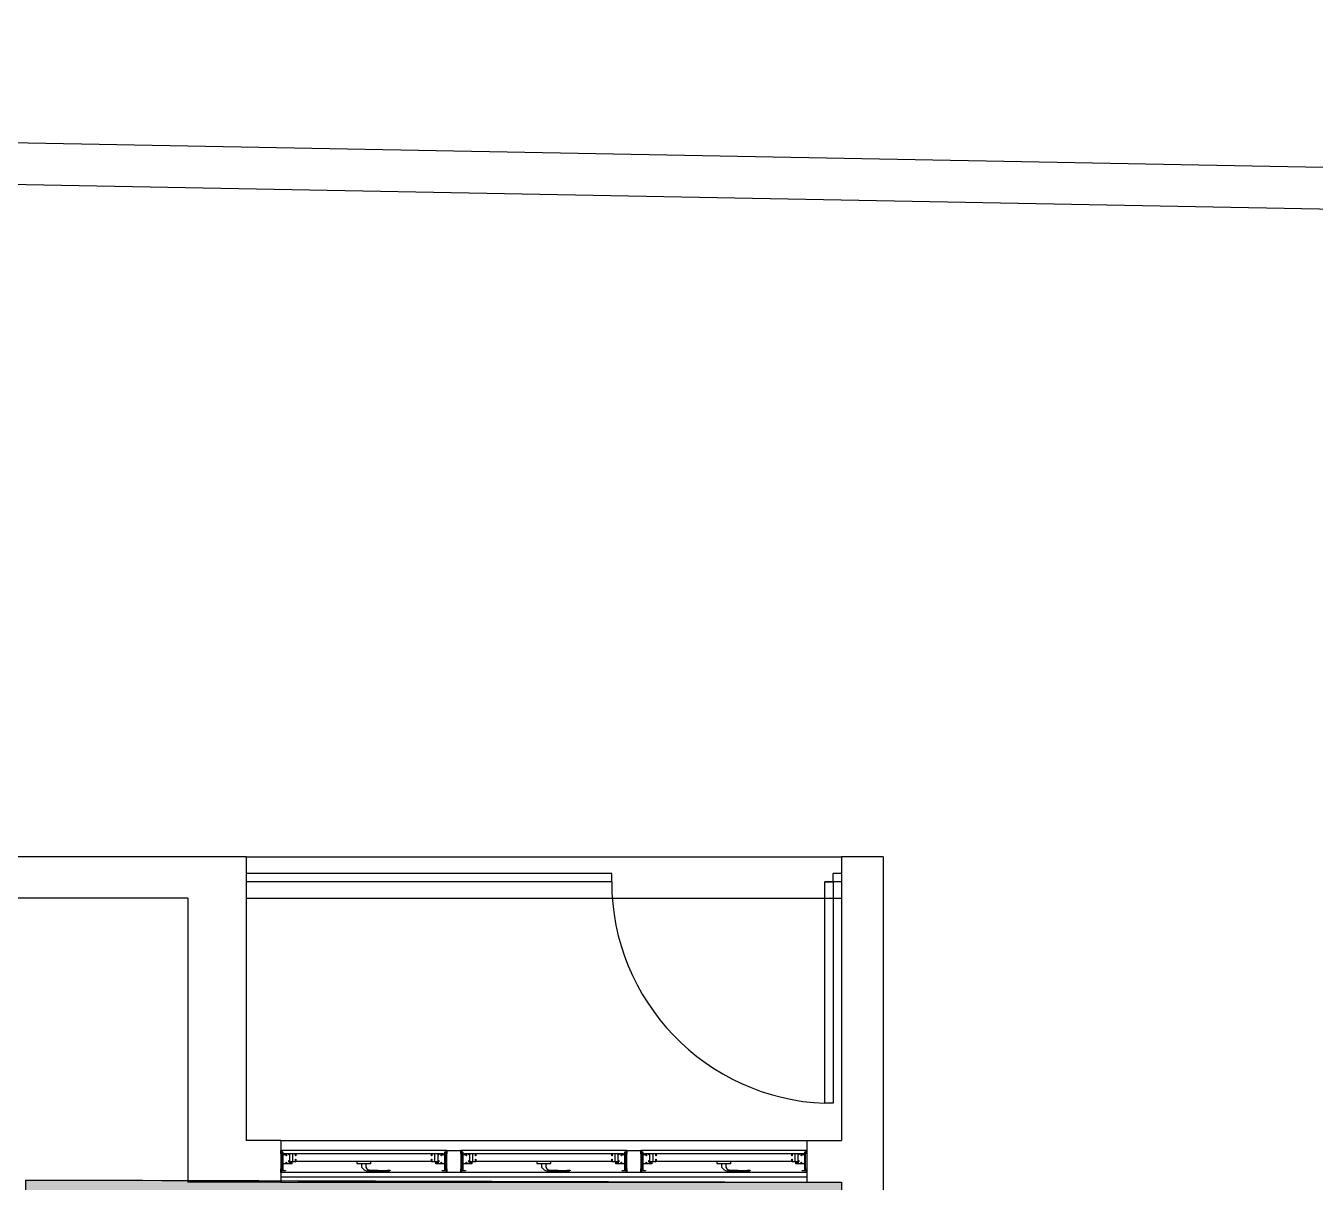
# Model space of a CAD drawing. Extents: x 100 to 738, y -85 to 470.
# Drawn here: x 634.853 to 639.508, y 465.512 to 469.687 of the extents above; entities that cross this region are included whole.
import ezdxf

# ---------------------------------------------------------------- set-up
doc = ezdxf.new("R2010")
doc.units = 0
doc.linetypes.add('HIDDEN', pattern=[0.375, 0.25, -0.125])
doc.layers.get('0').update_dxf_attribs({"linetype": 'CONTINUOUS'})
for name, color, linetype in [('A101', 1, 'CONTINUOUS'), ('A102', 2, 'CONTINUOUS'), ('ARQ-ALV', 6, 'CONTINUOUS'), ('ARQ-DIV', 3, 'CONTINUOUS'), ('ARQ-FOR', 1, 'CONTINUOUS'), ('ARQ-PIS', 1, 'CONTINUOUS'), ('ARQ-PRJ', 1, 'HIDDEN'), ('ARQ-X02', 2, 'CONTINUOUS'), ('GRF-HTC', 253, 'CONTINUOUS')]:
    doc.layers.add(name, color=color, linetype=linetype)

# ---------------------------------------------------------------- blocks, each defined once
blk = doc.blocks.new('JMA_CS060')
at = {"layer": 'A101'}
for points in [[(7.200000000000727, 16.10000000000036), (7.200000000000727, 46.90000000000054), (19.5, 46.90000000000054), (19.5, 43.20000000000073), (20.80000000000018, 43.20000000000073), (20.80000000000018, 46.90000000000054), (31.60000000000037, 46.90000000000054), (31.60000000000037, 43.40000000000054), (34.15000000000055, 43.40000000000054), (34.15000000000055, 44.40000000000054), (32.90000000000055, 44.40000000000054), (32.90000000000055, 46.90000000000054), (38.40000000000055, 46.90000000000054), (38.40000000000055, 44.40000000000054), (37.15000000000055, 44.40000000000054), (37.15000000000055, 43.40000000000054), (39.70000000000073, 43.40000000000054), (39.70000000000073, 48.20000000000073), (7.200000000000727, 48.20000000000073), (7.200000000000727, 72.40000000000055), (17.20000000000073, 72.40000000000055), (17.20000000000073, 73.70000000000071), (7.200000000000727, 73.70000000000071), (6.333974596215739, 74.20000000000071), (5.833974596215739, 73.70000000000071), (1.300000000000181, 73.70000000000071), (1.300000000000181, 78.70000000000071), (5.833974596215739, 78.70000000000071), (6.333974596215739, 78.20000000000073), (7.200000000000727, 78.70000000000071), (7.200000000000727, 80.0000000000009), (0, 80.0000000000009), (0, 67.20000000000073), (1.300000000000181, 67.20000000000073), (1.300000000000181, 72.40000000000055), (5.900000000000545, 72.40000000000055), (5.900000000000545, 7.600000000000363), (1.300000000000181, 7.600000000000363), (1.300000000000181, 12.80000000000018), (0, 12.80000000000018), (0, 9.095e-13), (7.200000000000727, 9.095e-13), (7.199999999999818, 1.300000000000181), (6.333974596215739, 1.800000000000181), (5.833974596215739, 1.300000000000181), (1.300000000000181, 1.300000000000181), (1.300000000000181, 6.300000000000181), (5.833974596215739, 6.300000000000181), (6.333974596215739, 5.800000000000181), (7.199999999999818, 6.300000000000181), (7.200000000000727, 14.80000000000018), (20.80000000000018, 14.80000000000018), (20.80000000000018, 19.80000000000018), (19.5, 19.80000000000018), (19.5, 16.10000000000036)], [(325, 47.93000000000029), (325, 46.93000000000028), (325, 40.63000000000011), (325, 39.63000000000011), (275, 39.63000000000011), (275, 40.63000000000011), (275, 46.93000000000028), (275, 47.93000000000029)], [(580.4999999999999, 46.90000000000054), (592.8000000000001, 46.90000000000054), (592.8000000000001, 16.10000000000036), (580.4999999999999, 16.10000000000036), (580.4999999999999, 19.80000000000018), (579.1999999999998, 19.80000000000018), (579.1999999999998, 14.80000000000018), (592.8000000000001, 14.80000000000018), (592.8000000000001, 6.300000000000181), (593.6660254037843, 5.800000000000181), (594.1660254037841, 6.300000000000181), (598.6999999999998, 6.300000000000181), (598.6999999999998, 1.300000000000181), (594.1660254037841, 1.300000000000181), (593.6660254037843, 1.800000000000181), (592.8000000000001, 1.300000000000181), (592.8000000000001, 0), (600, 0), (600, 12.80000000000018), (598.6999999999998, 12.80000000000018), (598.6999999999998, 7.600000000000363), (594.1000000000003, 7.600000000000363), (594.1000000000003, 72.40000000000055), (598.6999999999998, 72.40000000000055), (598.6999999999998, 67.20000000000073), (600, 67.20000000000073), (600, 80), (592.8000000000001, 80), (592.8000000000001, 78.70000000000071), (593.6660254037843, 78.20000000000073), (594.1660254037841, 78.70000000000071), (598.6999999999998, 78.70000000000071), (598.6999999999998, 73.70000000000071), (594.1660254037841, 73.70000000000071), (593.6660254037843, 74.20000000000071), (592.8000000000001, 73.70000000000071), (582.8000000000002, 73.70000000000071), (582.8000000000002, 72.40000000000055), (592.8000000000001, 72.40000000000055), (592.8000000000001, 48.20000000000073), (560.3000000000001, 48.20000000000073), (560.3000000000001, 43.40000000000054), (562.8500000000003, 43.40000000000054), (562.8500000000003, 44.40000000000054), (561.6000000000004, 44.40000000000054), (561.6000000000004, 46.90000000000054), (567.1000000000003, 46.90000000000054), (567.1000000000003, 44.40000000000054), (565.8500000000003, 44.40000000000054), (565.8500000000003, 43.40000000000054), (568.3999999999996, 43.40000000000054), (568.3999999999996, 46.90000000000054), (579.1999999999998, 46.90000000000054), (579.1999999999998, 43.20000000000073), (580.4999999999999, 43.20000000000073)], [(55, 32.13000000000102), (55, 41.13000000000101), (29, 41.13000000000101), (29, 36.13000000000102), (30.20000000000073, 36.13000000000102), (30.20000000000073, 39.93000000000029), (32.5, 39.93000000000029), (32.5, 12.32999999999992), (30.20000000000073, 12.32999999999992), (30.20000000000073, 16.13000000000102), (29, 16.13000000000102), (29, 12.32999999999992), (14.20000000000072, 12.32999999999992), (14.20000000000072, 13.93000000000029), (13, 13.93000000000029), (13, 11.13000000000102), (55, 11.13000000000102), (55, 20.13000000000102), (53.80000000000018, 20.13000000000102), (53.80000000000018, 12.32999999999992), (43, 12.32999999999992), (43, 39.93000000000029), (53.80000000000018, 39.93000000000029), (53.80000000000018, 32.13000000000011)]]:
    blk.add_lwpolyline(points, close=True, dxfattribs=at)
blk.add_lwpolyline([(307.5, 47.93000000000029), (307.5, 61.03000000000065), (311.2689688921037, 66.41264541073087, -0.2371803182761682), (319.176303371848, 70.67284214850224), (384.5, 72.53000000000065), (385.5, 71.53000000000065), (394.5, 71.53000000000065, 0.4142135623730951), (395, 72.03000000000065), (395, 72.53000000000065), (392, 75.53000000000065), (313.2132034355964, 75.53000000000065, 0.1989123673796588), (302.6066017177982, 71.13660171779883), (293.0857864376267, 61.61578643762732, 0.1989123673796604), (292.5, 60.20157287525399), (292.5, 47.93000000000029)], format="xyb", dxfattribs=at)
blk.add_lwpolyline([(587, 11.13000000000011), (587, 13.93000000000029), (585.8000000000002, 13.93000000000029), (585.8000000000002, 12.32999999999992), (571, 12.32999999999992), (571, 16.13000000000011), (569.8000000000002, 16.13000000000011), (569.8000000000002, 12.32999999999992), (567.4999999999999, 12.32999999999992), (567.4999999999999, 39.93000000000029), (569.8000000000002, 39.93000000000029), (569.8000000000002, 36.13000000000011), (571, 36.13000000000011), (571, 41.13000000000011), (545, 41.13000000000011), (545, 32.13000000000011), (546.1999999999997, 32.13000000000011), (546.1999999999997, 39.93000000000029), (557, 39.93000000000029), (557, 12.32999999999992), (546.1999999999997, 12.32999999999992), (546.1999999999997, 20.13000000000011), (545, 20.13000000000011), (545, 11.13000000000011), (587, 11.13000000000011), (587, 11.07999999999992)], dxfattribs=at)
at = {"layer": 'A102'}
for p, q in [((600, 80), (0, 80)), ((600, 0), (0, 0)), ((275, 39.63000000000011), (55, 39.63000000000011)), ((545, 12.43000000000029), (55, 12.43000000000029)), ((545, 39.63000000000011), (325, 39.63000000000011))]:
    blk.add_line(p, q, dxfattribs=at)
blk = doc.blocks.new('PAINEL CAIXAS')
at = {"layer": 'GRF-HTC', "true_color": 0x105689}
h = blk.add_hatch(color=146, dxfattribs=at)
h.dxf.hatch_style = 1
h.paths.add_polyline_path([(1048.163788176739, 515.3380465664058), (1048.163788176739, 515.5780465664056), (1051.109106899151, 515.5702496983533), (1051.109106899151, 515.3302496983533), (1050.60910689915, 515.3302496983533), (1050.60910689915, 515.4502496983534), (1048.663788176739, 515.4580465664058), (1048.663788176738, 515.3380465664058)])
at = {"layer": 'GRF-HTC'}
h = blk.add_hatch(color=40, dxfattribs=at)
h.dxf.hatch_style = 1
h.paths.add_polyline_path([(1049.813788176739, 515.3580465664058), (1049.813788176738, 515.4580465664058), (1049.013788176738, 515.4580465664058), (1049.013788176738, 515.3580465664058), (1048.913788176738, 515.3580465664057), (1048.913788176738, 515.2380465664057), (1049.913788176738, 515.2380465664058), (1049.913788176739, 515.3580465664058)])
at = {"layer": 'ARQ-ALV'}
blk.add_line((1048.163788176738, 515.5786911670652), (1051.10910689915, 515.5708942990129), dxfattribs=at)
at = {"layer": 'ARQ-PRJ', "ltscale": 7}
blk.add_line((1048.663788176738, 515.3380465664058), (1050.60910689915, 515.3302496983533), dxfattribs=at)
at = {"layer": 'ARQ-X02'}
blk.add_line((1049.013788176738, 515.3580465664058), (1049.813788176739, 515.3580465664058), dxfattribs=at)
for points in [[(1048.163788176739, 515.3380465664058), (1048.163788176739, 515.5780465664056), (1051.109106899151, 515.5702496983533), (1051.109106899151, 515.3302496983533), (1050.60910689915, 515.3302496983533), (1050.60910689915, 515.4502496983534), (1048.663788176739, 515.4580465664058), (1048.663788176738, 515.3380465664058), (1048.163788176739, 515.3380465664058)], [(1049.813788176739, 515.3580465664058), (1049.813788176738, 515.4580465664058), (1049.013788176738, 515.4580465664058), (1049.013788176738, 515.3580465664058), (1048.913788176738, 515.3580465664057), (1048.913788176738, 515.2380465664057), (1049.913788176738, 515.2380465664058), (1049.913788176739, 515.3580465664058), (1049.813788176739, 515.3580465664058)]]:
    blk.add_lwpolyline(points, dxfattribs=at)
blk = doc.blocks.new('BASE ARQ')
at = {"layer": 'A102', "linetype": 'Continuous', "ltscale": 0.01}
for p, q in [((745.5048372641598, 487.5759612049489), (747.4048372641176, 487.5759612049498)), ((745.5048372641603, 487.4459612049502), (747.4048372641171, 487.4459612049475)), ((745.5048372641603, 487.4259612049502), (747.4048372641171, 487.4259612049476))]:
    blk.add_line(p, q, dxfattribs=at)
for points in [[(746.1048372641457, 487.5409612049494), (746.1548372641458, 487.5409612049494), (746.1548372641458, 487.4609612049494), (746.1048372641457, 487.4609612049494)], [(746.7548372641317, 487.5409612049489), (746.8048372641318, 487.5409612049489), (746.8048372641318, 487.4609612049489), (746.7548372641317, 487.4609612049489)]]:
    blk.add_lwpolyline(points, close=True, dxfattribs=at)
at = {"layer": 'ARQ-ALV'}
for p, q in [((745.3798372641387, 488.6009612048112), (743.4464084102208, 488.6009612048114)), ((745.3798372641389, 488.6009612048112), (745.3798372641387, 487.5759612048112)), ((747.6798372641387, 488.6009612048112), (747.5298372641385, 488.6009612048112)), ((747.5298372641388, 488.6009612048112), (747.5298372641385, 487.5759612048113)), ((747.6798372641387, 488.6009612048112), (747.6798372641387, 486.4809612048112)), ((745.1698372641393, 488.4509612048112), (743.4464084102204, 488.450961204811)), ((745.1698372641393, 488.4509612048112), (745.1698372641391, 487.4259612048112)), ((745.5048372641598, 487.5759612048113), (745.3798372641387, 487.5759612048112)), ((745.5048372641598, 487.5759612048113), (745.5048372641598, 487.4259612048112)), ((747.4048372641179, 487.5759612048113), (747.4048372641174, 487.4259612048111)), ((747.4048372641179, 487.5759612048113), (747.5298372641385, 487.5759612048113)), ((745.5048372641598, 487.4259612048112), (745.1698372641391, 487.4259612048112)), ((747.4048372641174, 487.4259612048099), (747.529837264139, 487.4259612048099))]:
    blk.add_line(p, q, dxfattribs=at)
for points in [[(722.109837264139, 489.9209612048111), (722.109837264139, 491.6009612048111), (755.6098372641387, 490.9709612048112), (755.6098372641387, 487.8809612048112)], [(725.3098372641387, 488.5561334353866), (725.3098372641387, 489.9209612048111), (725.3098372641387, 490.0709612048111), (722.2598372641388, 490.0709612048111), (722.2598372641388, 491.448113786795), (755.4598372641389, 490.8237555778399), (755.4598372641389, 487.8809612048112)]]:
    blk.add_lwpolyline(points, dxfattribs=at)
at = {"layer": 'ARQ-DIV'}
for p, q in [((746.6998372641389, 488.5409612048113), (745.3798372641389, 488.5409612048115)), ((746.6998372641389, 488.510961204811), (746.6998372641389, 488.5409612048113)), ((747.5298372641388, 488.540961204811), (747.4998372641388, 488.540961204811)), ((747.4998372641388, 488.510961204811), (747.4998372641388, 488.540961204811)), ((746.6998372641389, 488.5109612048113), (745.3798372641389, 488.5109612048116)), ((747.5298372641388, 488.510961204811), (747.469837264139, 488.510961204811)), ((747.4698372641388, 487.7109612048111), (747.469837264139, 488.510961204811)), ((747.469837264139, 488.510961204811), (747.4998372641388, 488.510961204811)), ((747.4998372641388, 488.510961204811), (747.469837264139, 488.510961204811)), ((747.5298372641388, 488.510961204811), (747.4998372641388, 488.510961204811)), ((747.4998372641388, 488.510961204811), (747.4998372641388, 487.7109612048111)), ((747.4998372641388, 487.7109612048111), (747.4698372641388, 487.7109612048111))]:
    blk.add_line(p, q, dxfattribs=at)
blk.add_arc((747.5004216797231, 488.510961204811), 0.8005844155843533, 180, 267.810618816297, dxfattribs=at)
at = {"layer": 'ARQ-PIS', "linetype": 'Continuous', "ltscale": 0.01}
for p, q in [((745.3798372641389, 488.6009612048112), (747.5298372641388, 488.6009612048111)), ((745.3798372641389, 488.4509612048112), (747.5298372641388, 488.450961204811))]:
    blk.add_line(p, q, dxfattribs=at)
at = {"layer": 'A101', "linetype": 'Continuous', "xscale": -0.0009999999999764, "yscale": 0.0009999999999764, "zscale": 0.001, "rotation": 180}
for p in [(745.5048372641598, 487.5409612049484), (746.1548372641458, 487.5409612049484), (746.8048372641318, 487.5409612049479)]:
    blk.add_blockref('JMA_CS060', p, dxfattribs=at)
at = {"layer": 'ARQ-FOR'}
blk.add_blockref('PAINEL CAIXAS', (-303.5792696350124, -28.1442884936838), dxfattribs=at)

msp = doc.modelspace()

# ---------------------------------------------------------------- block references
msp.add_blockref('BASE ARQ', (-109.7316768029128, -21.91422645717643))

doc.saveas('drawing.dxf')
